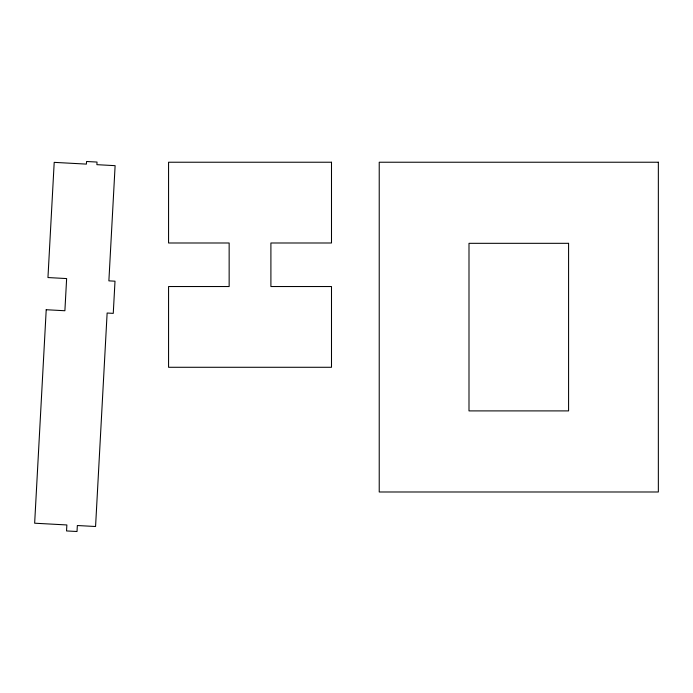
<?xml version="1.0" encoding="UTF-8"?>
<svg xmlns="http://www.w3.org/2000/svg" width="693" height="693" viewBox="0 0 693 693"><rect width="100%" height="100%" fill="white"/><g stroke="black" fill="none" stroke-linecap="round" stroke-linejoin="round"><path stroke-width="1.04" d="M46.214 309.728L34.65 523.206L66.866 524.956L66.537 530.942L77.018 531.505L77.339 525.519L95.565 526.507L107.129 313.028L113.262 313.366L115.003 281.185L108.879 280.856L115.116 165.662L96.89 164.674L97.029 162.058L86.556 161.495L86.408 164.111L54.201 162.361L47.956 277.555L66.632 278.569L64.891 310.741L46.214 309.728M331.497 162.231L168.564 162.231L168.564 242.992L229.149 242.992L229.149 286.53L168.564 286.53L168.564 367.281L331.497 367.281L331.497 286.53L270.902 286.53L270.902 242.992L331.497 242.992L331.497 162.231M658.35 162.231L379.227 162.231L379.227 491.987L658.35 491.987L658.35 162.231M568.581 243.321L468.996 243.321L468.996 410.897L568.581 410.897L568.581 243.321"/></g></svg>
